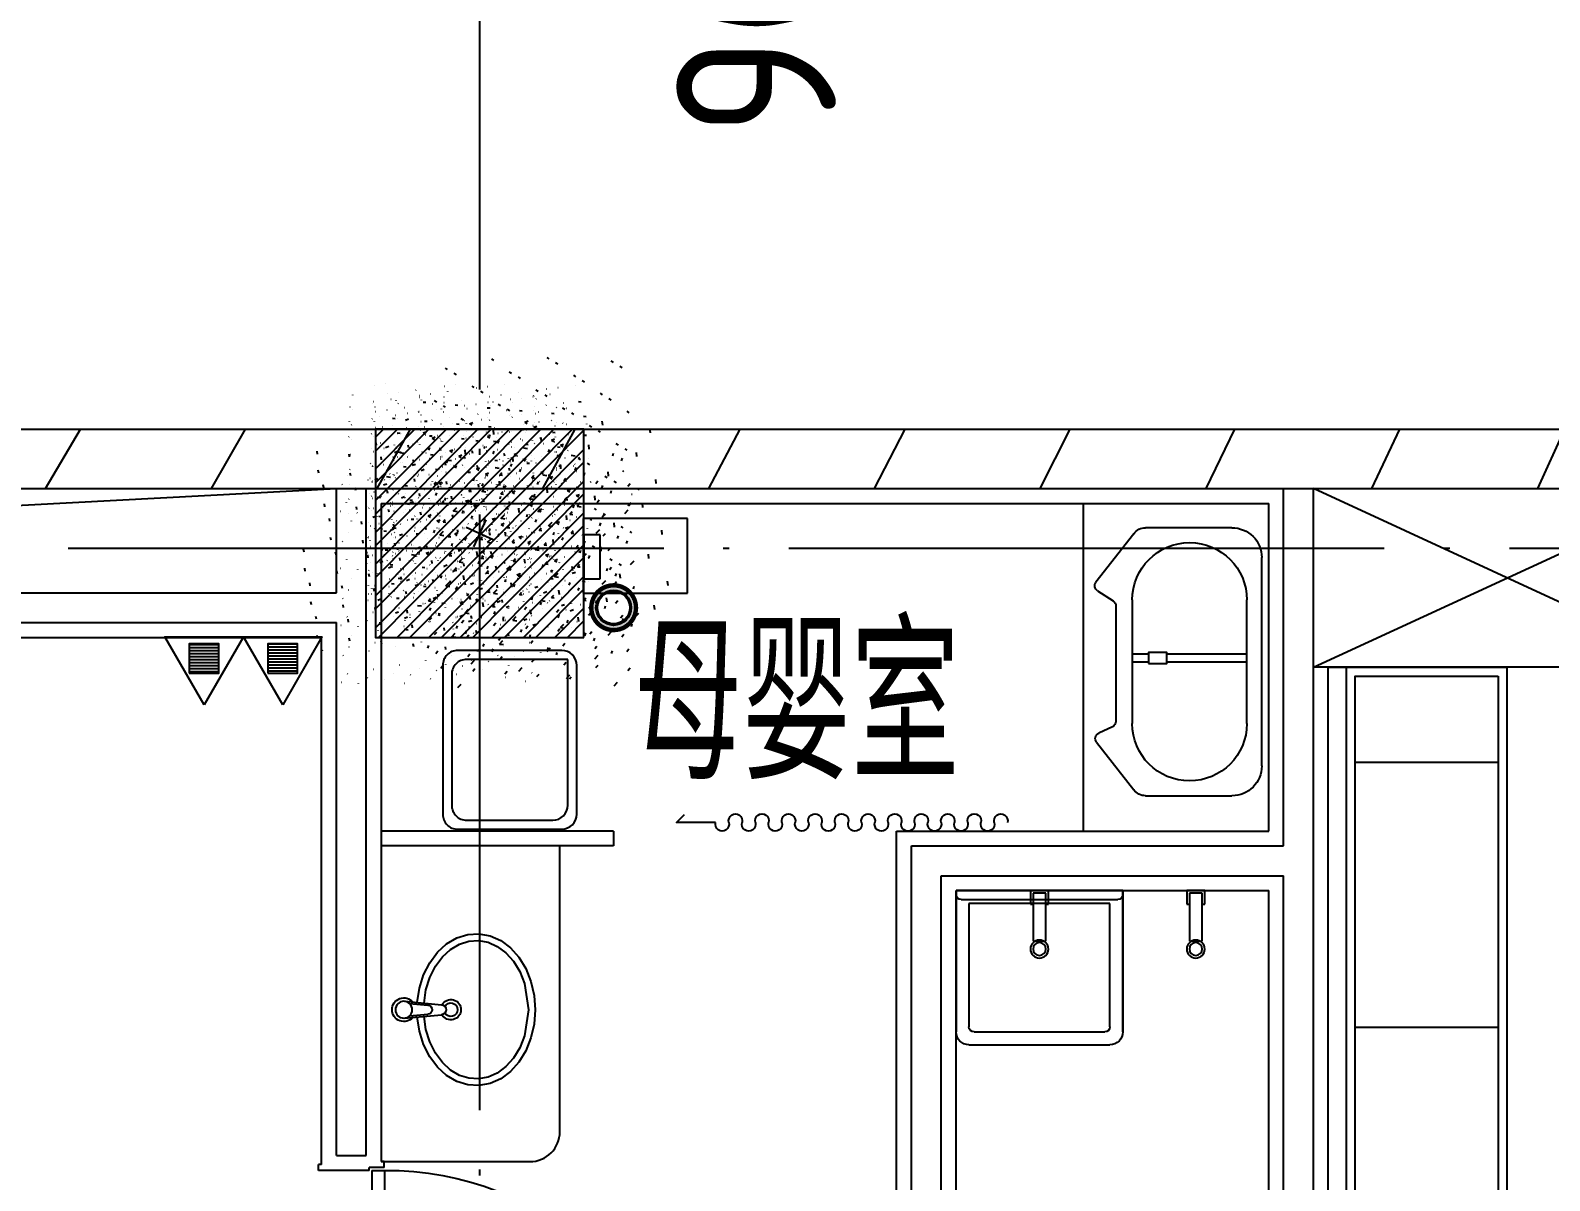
# Model space of a CAD drawing. Header units: inches. Extents: x 0 to 1813292486, y 0 to 3473589894.
# Drawn here: x 600454777 to 600459879, y 3473233694 to 3473237557 of the extents above; entities that cross this region are included whole.
import ezdxf
from ezdxf.enums import TextEntityAlignment as Align
from ezdxf.xclip import XClip

# ---------------------------------------------------------------- set-up
doc = ezdxf.new("R2010")
doc.units = ezdxf.units.IN
doc.header["$LTSCALE"] = 1000
doc.header["$MEASUREMENT"] = 0
doc.header["$XCLIPFRAME"] = 2
for name, pattern in [('AX-MALL-GIRD-200$0$DOTE', [2.4200000000000004, 2, -0.2, 0.02, -0.2]), ('AX-MALL-WALL-P02-QT$0$AX-MALL-WALL-P02-QT$0$AX-MALL-WALL-P01-QT$0$__DASH', [0.35, 0.25, -0.1]), ('AX-MALL-WALL-P02-QT$0$AX-MALL-WALL-P02-QT$0$AX-MALL-WALL-P01-QT$0$DASH', [0.35, 0.25, -0.1]), ('PX-MALL-P02-LG$0$CONTINOUS', [0])]:
    doc.linetypes.add(name, pattern=pattern)
for name, color, linetype in [('A-Anno-Note', 241, 'Continuous'), ('AX-MALL-DIM-P02$0$A-Anno-Dims', 3, 'Continuous'), ('AX-MALL-DIM-P02$0$A-Detl-Thin', 131, 'Continuous'), ('AX-MALL-GIRD-200$0$A-Grid', 222, 'AX-MALL-GIRD-200$0$DOTE'), ('AX-MALL-P02-200$0$A-Anno-Note', 241, 'Continuous'), ('AX-MALL-WALL-P02$0$A-Anno-Note', 241, 'Continuous'), ('AX-MALL-WALL-P02-QT$0$A-Anno-Note', 241, 'Continuous'), ('AX-MALL-WALL-P02-QT$0$A-Detl-Thin', 131, 'Continuous'), ('AX-MALL-WALL-P02-QT$0$A-Wall', 2, 'Continuous'), ('AX-MALL-WALL-P02-QT$0$A-Wall-Patt', 13, 'Continuous'), ('AX-MALL-WALL-P02-QT$0$A-Wind', 4, 'Continuous'), ('AX-MALL-WALL-P02-QT$0$AX-MALL-WALL-P01-QT$0$AX-MALL-WALL-P01-QT$0$FF-装饰完成面', 30, 'Continuous'), ('AX-MALL-WALL-P02-QT$0$AX-MALL-WALL-P02-QT$0$A-Anno-Note', 241, 'Continuous'), ('AX-MALL-WALL-P02-QT$0$AX-MALL-WALL-P02-QT$0$AX-MALL-WALL-P01-QT$0$21洁具', 123, 'Continuous'), ('AX-MALL-WALL-P02-QT$0$AX-MALL-WALL-P02-QT$0$AX-MALL-WALL-P01-QT$0$AR--WALL-1（装饰增加墙体）', 150, 'Continuous'), ('AX-MALL-WALL-P02-QT$0$AX-MALL-WALL-P02-QT$0$AX-MALL-WALL-P01-QT$0$ear', 222, 'Continuous'), ('AX-MALL-WALL-P02-QT$0$AX-MALL-WALL-P02-QT$0$AX-MALL-WALL-P01-QT$0$FF--FIXT（洁具、厨具）', 31, 'Continuous'), ('AX-MALL-WALL-P02-QT$0$AX-MALL-WALL-P02-QT$0$AX-MALL-WALL-P01-QT$0$FF--FURN_SF', 40, 'Continuous'), ('AX-MALL-WALL-P02-QT$0$AX-MALL-WALL-P02-QT$0$AX-MALL-WALL-P01-QT$0$FF-DOOR', 60, 'Continuous'), ('AX-MALL-WALL-P02-QT$0$AX-MALL-WALL-P02-QT$0$AX-MALL-WALL-P01-QT$0$FF-DOOR（平面门）', 70, 'Continuous'), ('AX-MALL-WALL-P02-QT$0$AX-MALL-WALL-P02-QT$0$AX-MALL-WALL-P01-QT$0$FF-RURN（活动家具）', 51, 'Continuous'), ('AX-MALL-WALL-P02-QT$0$AX-MALL-WALL-P02-QT$0$AX-MALL-WALL-P01-QT$0$FF-装饰完成面', 30, 'Continuous'), ('AX-MALL-WALL-P02-QT$0$AX-MALL-WALL-P02-QT$0$AX-MALL-WALL-P01-QT$0$FMW-洁具', 31, 'Continuous'), ('AX-MALL-WALL-P02-QT$0$AX-MALL-WALL-P02-QT$0$AX-MALL-WALL-P01-QT$0$XS【虚线】', 1, 'AX-MALL-WALL-P02-QT$0$AX-MALL-WALL-P02-QT$0$AX-MALL-WALL-P01-QT$0$DASH'), ('AX-MALL-WALL-P02-QT$0$AX-MALL-WALL-P02-QT$0$AX-MALL-WALL-P03-QT$0$A-Wall', 151, 'Continuous'), ('AX-MALL-WALL-P02-QT$0$AX-MALL-WALL-P02-QT$0$P-窗帘', 136, 'Continuous'), ('AX-MALL-WORD-P02$0$A-Anno-Note', 241, 'Continuous'), ('AX-MALL-ZTKD-P02$0$A-Anno-Note', 241, 'Continuous'), ('PX-MALL-P02-LG$0$P-Exsh', 31, 'Continuous'), ('PX-MALL-P02-LG$0$P-Pipe-Risr', 7, 'Continuous'), ('PX-MALL-P02-LG$0$P-Pipe-Risr-Arch', 6, 'Continuous'), ('PX-MALL-P02-LG$0$P-Pipe-Risr-W100', 6, 'Continuous'), ('PX-MALL-P02-LG$0$P-Pipe-Risr-W50', 6, 'Continuous'), ('PX-MALL-P02-LG$0$P-Sewr-TL-Pipe', 7, 'PX-MALL-P02-LG$0$CONTINOUS'), ('SX-MALL-WALL-L-1F~2F$0$S-COLU', 30, 'Continuous'), ('SX-MALL-WALL-L-1F~2F$0$S-PATT-WALL', 83, 'Continuous'), ('SX-MALL-WALL-L-1F~2F$0$单形心', 4, 'Continuous')]:
    doc.layers.add(name, color=color, linetype=linetype)
doc.styles.add('AX-MALL-DIM-P02$0$_TCH_DIM_T3', font='gbenor.shx')
doc.styles.add('AX-MALL-WORD-P02$0$STANDARD', font='gbenor.shx', dxfattribs={"bigfont": 'gbcbig.shx'})
doc.styles.add('PX-MALL-P02-LG$0$jzfz', font='gbenor.shx', dxfattribs={"bigfont": 'gbcbig.shx'})
doc.dimstyles.new('AX-MALL-DIM-P02$0$_TCH_ARCH&&180', dxfattribs={"dimtxt": 535.5, "dimasz": 270, "dimexe": 450, "dimexo": 450, "dimgap": 137.25, "dimtad": 1, "dimdec": 0, "dimzin": 0, "dimdsep": 46, "dimtxsty": 'AX-MALL-DIM-P02$0$_TCH_DIM_T3', "dimblk": 'AX-MALL-DIM-P02$0$_ArchTick', "dimcen": 0.09, "dimclrt": 7, "dimazin": 2, "dimtfac": 1, "dimtdec": 0, "dimtix": 1, "dimtmove": 2, "dimatfit": 3, "dimfxl": 500, "dimtolj": 1, "dimtzin": 0, "dimarcsym": 0})

# ---------------------------------------------------------------- blocks, each defined once
blk = doc.blocks.new('AX-MALL-WORD-P02')
at = {"layer": 'AX-MALL-WORD-P02$0$A-Anno-Note', "style": 'AX-MALL-WORD-P02$0$STANDARD'}
blk.add_text('母婴室', height=506.3829787234042, rotation=339.5681613092015, dxfattribs=at).set_placement((600275822.0839052, 3473136376.032687))
blk = doc.blocks.new('AX-MALL-GIRD-200')
at = {"layer": 'AX-MALL-GIRD-200$0$A-Grid'}
for p, q in [((600299301.5415328, 3473200886.857392), (600260572.0025835, 3473096923.130311)), ((600226689.7942976, 3473155506.95292), (600584585.7983962, 3473022180.189638))]:
    blk.add_line(p, q, dxfattribs=at)
blk = doc.blocks.new('SX-MALL-WALL-L-1F~2F$0$BANWANG_XINGXIN')
at = {"color": 0}
for points in [[(0.7071067811865476, 0.7071067811865475), (-0.7071067811865477, -0.7071067811865475)], [(-0.7071067811865475, 0.7071067811865476), (0.7071067811865474, -0.7071067811865477)]]:
    blk.add_lwpolyline(points, dxfattribs=at)
blk = doc.blocks.new('SX-MALL-WALL-L-1F~2F')
at = {"layer": 'SX-MALL-WALL-L-1F~2F$0$S-PATT-WALL'}
h = blk.add_hatch(dxfattribs=at)
h.set_pattern_fill('钢筋混凝土', color=256, scale=15, pattern_type=2)
h.set_pattern_definition([(24.56816131876918, (600332865.970579, 3473133934.444394), (-31.18316060756021, 68.21004687377882), []), (29.56816131876925, (600332865.970579, 3473133934.444394), (97.53445422577846, -46.37920049590846), [11.24999999999975, -123.749999999998]), (334.5681613187692, (600332865.970579, 3473133934.444394), (19.8843977583576, 112.9961142864107), [8.999999999999755, -98.99999999999804]), (80.01956131876923, (600332874.0984502, 3473133930.579462), (117.4189029535321, 66.61682170576017), [9.5610285, -105.1713168]), (25.75236131876918, (600332876.443364, 3473133962.557038), (141.3476152674957, -79.15081590010527), [16.87499999999999, -185.6249999999999]), (76.20376131876925, (600332888.2223277, 3473133955.96113), (182.3878362713222, 87.98253900728308), [14.3415432, -157.75695]), (330.7523613187692, (600332876.443364, 3473133962.557038), (182.3877676118969, 87.98268144025063), [13.5, -148.4999999999999]), (0.5681613187692685, (600332887.88149, 3473133950.292485), (62.82047321120105, -87.84980446922418), [11.25, -123.75]), (305.5681613187692, (600332887.88149, 3473133950.292485), (72.17288940056437, 89.18848105901375), [8.999999999999998, -98.99999999999999]), (51.01956131876926, (600332893.1165248, 3473133942.971665), (134.9933625470349, 1.33857134020591), [9.5610285, -105.1713168]), (17.06816131876921, (600332865.970579, 3473133934.444394), (19.14085714793764, 46.1558949392409), [0.7499999999999999, -97.79999999999998, 0.7499999999999999, -100.5, 0.7499999999999999, -99.37499999999999]), (347.0681613187692, (600332865.970579, 3473133934.444394), (57.63084699394109, 41.66442757030211), [0.7499999999999999, -57.29999999999999, 0.7499999999999999, -95.54999999999998, 0.7499999999999999, -37.87499999999999]), (307.0681613187692, (600332834.6249804, 3473133946.121549), (73.85474001336533, -31.12342331039777), [0.7499999999999848, -37.49999999999903, 0.7499999999999848, -116.9999999999981, 0.7499999999999848, -155.2499999999961]), (297.0681613187692, (600332820.5686584, 3473133951.357942), (87.2164167648191, -16.46683781742514), [0.7499999999999999, -48.74999999999999, 0.7499999999999999, -77.69999999999997, 0.7499999999999999, -110.25])])
h.paths.add_polyline_path([(600275830.7430855, 3473136880.366881), (600276075.1080673, 3473137536.328583), (600275419.1463648, 3473137780.693566), (600275174.7813826, 3473137124.731863)])
h = blk.add_hatch(dxfattribs=at)
h.set_pattern_fill('钢筋混凝土', color=256, scale=15, pattern_type=2)
h.set_pattern_definition([(24.56816131876918, (600345676.6716596, 3473120198.144389), (-31.18316060756021, 68.21004687377882), []), (29.56816131876925, (600345676.6716596, 3473120198.144389), (97.53445422577846, -46.37920049590846), [11.25, -123.75]), (334.5681613187692, (600345676.6716596, 3473120198.144389), (19.88439775835759, 112.9961142864107), [9, -99]), (80.01956131876923, (600345684.7995307, 3473120194.279456), (117.4189029535321, 66.61682170576017), [9.5610285, -105.1713168]), (25.75236131876919, (600345687.1444446, 3473120226.257033), (141.3476152674957, -79.15081590010527), [16.8749999999995, -185.624999999996]), (76.20376131876925, (600345698.9234083, 3473120219.661124), (182.3878362713222, 87.98253900728311), [14.3415432, -157.75695]), (330.7523613187692, (600345687.1444446, 3473120226.257033), (182.387767611897, 87.98268144025062), [13.49999999999975, -148.499999999996]), (0.5681613187692669, (600345698.5825706, 3473120213.992479), (62.82047321120105, -87.84980446922418), [11.25, -123.75]), (305.5681613187692, (600345698.5825706, 3473120213.992479), (72.17288940056439, 89.18848105901375), [9, -99]), (51.01956131876926, (600345703.8176053, 3473120206.671659), (134.9933625470349, 1.33857134020591), [9.5610285, -105.1713168]), (17.06816131876921, (600345676.6716596, 3473120198.144389), (19.14085714793764, 46.15589493924091), [0.75, -97.8, 0.75, -100.5, 0.75, -99.375]), (347.0681613187692, (600345676.6716596, 3473120198.144389), (57.63084699394109, 41.66442757030211), [0.75, -57.3, 0.75, -95.55, 0.75, -37.875]), (307.0681613187692, (600345645.3260611, 3473120209.821544), (73.85474001336534, -31.12342331039777), [0.75, -37.5, 0.75, -117, 0.75, -155.25]), (297.0681613187692, (600345631.2697389, 3473120215.057936), (87.2164167648191, -16.46683781742514), [0.75, -48.75, 0.75, -77.69999999999999, 0.75, -110.25])])
h.paths.add_polyline_path([(600275830.7430855, 3473136880.36688), (600276075.1080675, 3473137536.328583), (600275419.1463647, 3473137780.693565), (600275174.7813827, 3473137124.731863)])
at = {"layer": 'SX-MALL-WALL-L-1F~2F$0$S-COLU'}
blk.add_lwpolyline([(600275830.7430855, 3473136880.36688), (600276075.1080675, 3473137536.328583), (600275419.1463647, 3473137780.693565), (600275174.7813827, 3473137124.731863)], close=True, dxfattribs=at)
at = {"layer": 'SX-MALL-WALL-L-1F~2F$0$单形心', "xscale": 50, "yscale": 50, "zscale": 50}
blk.add_blockref('SX-MALL-WALL-L-1F~2F$0$BANWANG_XINGXIN', (600275624.9447252, 3473137330.530223), dxfattribs=at)
blk = doc.blocks.new('SX-MALL-WALL-L-2F~3F')
ref = blk.add_blockref('SX-MALL-WALL-L-1F~2F', (0, 0))
XClip(ref).set_block_clipping_path([(600349769.7341375, 3473074679.418533), (600357001.7302529, 3473071985.287766), (600356499.8725733, 3473070638.124951), (600359302.5086629, 3473069594.060767), (600362345.1765132, 3473077761.653201), (600381551.4312518, 3473070606.759726), (600391553.7259278, 3473066880.611454), (600387749.827644, 3473056669.608357), (600391632.1759799, 3473055223.319679), (600395635.5522461, 3473065969.791956), (600406982.2408491, 3473061742.817497), (600403058.8006672, 3473051210.921831), (600412723.2437257, 3473047610.6332), (600445093.3740637, 3473134503.466942), (600393055.2444371, 3473153889.197227), (600387463.4997383, 3473138878.984498), (600380158.3525343, 3473141600.366193), (600382830.751978, 3473148774.027779), (600388210.8522022, 3473146769.782572), (600390696.2253517, 3473153441.399696), (600277474.697425, 3473195619.741203), (600273446.9822528, 3473184807.934726), (600257129.111771, 3473190886.82031), (600241575.9633431, 3473149136.690594), (600258197.8999482, 3473142944.531458), (600255239.7303221, 3473135003.762026), (600263182.3271956, 3473132044.911624), (600260741.6763649, 3473125493.34496), (600269350.4970673, 3473122286.306632), (600271511.1407766, 3473128086.235537), (600286270.1853781, 3473122588.058336), (600284109.5416689, 3473116788.129431), (600282580.7823727, 3473112684.400902), (600291840.7574171, 3473109234.788475), (600290827.7957876, 3473106515.642598), (600293360.405141, 3473105572.171298), (600294731.2544166, 3473109252.0137), (600323175.4764534, 3473098655.706329), (600321336.3302773, 3473093718.790065), (600344750.773286, 3473084996.222976), (600341987.4689643, 3473077578.540671), (600344583.6790427, 3473076611.376234), (600346015.5062013, 3473080454.904757), (600351201.5612961, 3473078522.947055)])
blk = doc.blocks.new('SX-MALL-WALL-2F~3F')
blk.add_blockref('SX-MALL-WALL-L-2F~3F', (0, 0))
blk = doc.blocks.new('AX-MALL-WALL-P02-QT$0$AX-MALL-WALL-P02-QT$0$AX-MALL-WALL-P01-QT$0$QWDERVR')
at = {"layer": 'AX-MALL-WALL-P02-QT$0$AX-MALL-WALL-P02-QT$0$AX-MALL-WALL-P01-QT$0$XS【虚线】', "color": 8, "linetype": 'ByBlock', "ltscale": 94.28684608846022}
for p, q in [((-1560958.285139387, -1826258.320778969, -7.660259784908348e-08), (-1560796.422422872, -1826258.320778969, -7.660259784908348e-08)), ((-1560958.285139387, -1826301.477350876, -7.660259784908348e-08), (-1560958.285139387, -1826258.320778969, -7.660259784908348e-08)), ((-1560958.285139387, -1826258.320778969, -7.660259784908348e-08), (-1560958.285139387, -1826258.320778969, -7.660259784908348e-08)), ((-1560833.760219381, -1826258.320778969, -7.660259784908348e-08), (-1560833.760219381, -1826249.689464587, -7.660259784908348e-08)), ((-1560833.760219381, -1826249.689464587, -7.660259784908348e-08), (-1560788.082674931, -1826249.689464587, -7.660259784908348e-08)), ((-1560796.422422872, -1826258.320778969, -7.660259784908348e-08), (-1560796.422422872, -1826301.477350876, -7.660259784908348e-08)), ((-1560788.082674931, -1826249.689464587, -7.660259784908348e-08), (-1560788.082674931, -1826310.108665257, -7.660259784908348e-08)), ((-1560796.422422872, -1826301.477350876, -7.660259784908348e-08), (-1560958.285139387, -1826301.477350876, -7.660259784908348e-08)), ((-1560833.760219381, -1826310.108665257, -7.660259784908348e-08), (-1560833.760219381, -1826301.477350876, -7.660259784908348e-08)), ((-1560788.082674931, -1826310.108665257, -7.660259784908348e-08), (-1560833.760219381, -1826310.108665257, -7.660259784908348e-08)), ((-1560833.760219381, -1826310.108665257, -7.660259784908348e-08), (-1560833.760219381, -1826310.108665257, -7.660259784908348e-08))]:
    blk.add_line(p, q, dxfattribs=at)
for radius in [30.20960033508011, 21.57828595362865]:
    blk.add_circle((-1560984.29771051, -1826279.899064922, -7.660259784908348e-08), radius, dxfattribs=at)
blk = doc.blocks.new('AX-MALL-WALL-P02-QT$0$AX-MALL-WALL-P02-QT$0$AX-MALL-WALL-P01-QT$0$A$C5A4B2925')
at = {"color": 251}
for p, q in [((352.0833337195218, -0.006384437903761864), (-352.0833337195218, 0.006384437903761864)), ((-352.0833337195218, 0.006384437903761864), (-352.0833337195218, -29.99359633214772)), ((352.0833336524665, 0.006384445354342461), (352.0833336524665, -29.99359632469714)), ((352.0833336524665, -29.99359632469714), (-352.0833328999579, -29.99361556209624))]:
    blk.add_line(p, q, dxfattribs=at)
at = {"color": 1, "ltscale": 10}
blk.add_line((247.9166661389172, 0.006384441629052162), (247.9166661389172, 0.006384441629052162), dxfattribs=at)
at = {"layer": 'AX-MALL-WALL-P02-QT$0$AX-MALL-WALL-P02-QT$0$AX-MALL-WALL-P01-QT$0$FF-DOOR', "color": 2}
blk.add_lwpolyline([(-316.8749803341925, -734.1602811496705), (-352.0833136625588, -734.1602821107954), (-352.0833328999579, -29.9808274526149), (-316.8749995715916, -29.98082648776472)], close=True, dxfattribs=at)
at = {"layer": 'AX-MALL-WALL-P02-QT$0$AX-MALL-WALL-P02-QT$0$AX-MALL-WALL-P01-QT$0$FF-DOOR', "color": 251}
blk.add_lwpolyline([(352.0833336524665, -29.99359632469714, -0.4088196545489005), (-317.4592236168683, -734.1692528445274, -0.4073837238315203)], format="xyb", dxfattribs=at)
blk = doc.blocks.new('AX-MALL-WALL-P02-QT$0$AX-MALL-WALL-P02-QT$0$AX-MALL-WALL-P01-QT$0$A$C556C004D')
at = {"layer": 'AX-MALL-WALL-P02-QT$0$AX-MALL-WALL-P02-QT$0$AX-MALL-WALL-P01-QT$0$ear', "xscale": 1.420118341772819, "yscale": 1.420118341772819, "zscale": 1.420118341772819, "rotation": 270}
blk.add_blockref('AX-MALL-WALL-P02-QT$0$AX-MALL-WALL-P02-QT$0$AX-MALL-WALL-P01-QT$0$A$C5A4B2925', (1114.777597263455, 36.49544672528282), dxfattribs=at)
blk = doc.blocks.new('AX-MALL-WALL-P02-QT$0$AX-MALL-WALL-P02-QT$0$AX-MALL-WALL-P01-QT$0$FERV RT')
at = {"layer": 'AX-MALL-WALL-P02-QT$0$AX-MALL-WALL-P02-QT$0$AX-MALL-WALL-P01-QT$0$21洁具'}
for p, q in [((-1562889.789875541, -1833049.096835759), (-1563139.789875541, -1833049.096838536)), ((-1563139.789875541, -1833049.096838536), (-1563139.789871654, -1833399.096838536)), ((-1562889.789871654, -1833399.096835759), (-1562889.789875541, -1833049.096835759)), ((-1562937.289872287, -1833342.096836288), (-1563084.789872287, -1833342.096837925)), ((-1563084.789872287, -1833342.096837925), (-1563084.789871676, -1833397.096837925)), ((-1562937.289871676, -1833397.096836288), (-1562937.289872287, -1833342.096836288)), ((-1563084.789871676, -1833397.096837925), (-1562937.289871676, -1833397.096836288))]:
    blk.add_line(p, q, dxfattribs=at)
at = {"layer": 'AX-MALL-WALL-P02-QT$0$AX-MALL-WALL-P02-QT$0$AX-MALL-WALL-P01-QT$0$FF-RURN（活动家具）', "color": 51, "ltscale": 0.04}
blk.add_line((-1563139.789871654, -1833399.096838536), (-1562889.789871654, -1833399.096835759), dxfattribs=at)
blk = doc.blocks.new('AX-MALL-WALL-P02-QT$0$AX-MALL-WALL-P02-QT$0$AX-MALL-WALL-P01-QT$0$EFWRFR')
at = {"color": 250, "ltscale": 0.04}
blk.add_lwpolyline([(-1562761.215662196, -1832979.187835979), (-1562761.215665972, -1833319.187835979, 0.414213562373095), (-1562711.215666527, -1833369.187836534), (-1562271.215666528, -1833369.187841421, 0.4142135623747126), (-1562221.215665973, -1833319.187841976), (-1562221.215662753, -1833029.187841976, 0.4142135623714655), (-1562271.215662198, -1832979.187841421)], format="xyb", close=True, dxfattribs=at)
at = {"layer": 'AX-MALL-WALL-P02-QT$0$AX-MALL-WALL-P02-QT$0$AX-MALL-WALL-P01-QT$0$21洁具'}
blk.add_lwpolyline([(-1562791.215662418, -1832999.187835646), (-1562791.215666305, -1833349.187835646, 0.414213562373095), (-1562741.215666861, -1833399.187836201), (-1562241.215666861, -1833399.187841754, 0.414213562374724), (-1562191.215666306, -1833349.187842309), (-1562191.21566242, -1832999.187842309, 0.4142135623714754), (-1562241.215661865, -1832949.187841754), (-1562741.215661863, -1832949.187836201, 0.414213562373095)], format="xyb", close=True, dxfattribs=at)
blk = doc.blocks.new('AX-MALL-WALL-P02-QT$0$AX-MALL-WALL-P02-QT$0$SPA Layout_Level 5_FURN$0$A$C10257872')
at = {"color": 136}
blk.add_lwpolyline([(-1742.810698162054, 0.3812171778250555), (-1975.728195418671, 0.3812171778250555), (-1927.862856636467, -47.48412160437847)], dxfattribs=at)
for centre, start, end in [((-1703.199101022445, 10.71872638957575), 345.3485771509645, 194.62635743897), ((-1623.984959105961, -9.990948137594387), 165.3485771509644, 14.62635743897), ((-1544.761764825787, 10.68407028215006), 345.3485771509645, 194.62635743897), ((-1465.547622909304, -10.02560424502007), 165.3485771509644, 14.62635743897), ((-1386.32442862913, 10.64941417472437), 345.3485771509645, 194.62635743897), ((-1307.110286712646, -10.06026035244576), 165.3485771509644, 14.62635743897), ((-1227.887092432473, 10.61475806729868), 345.3485771509645, 194.62635743897), ((-1148.672950515989, -10.09491645987145), 165.3485771509644, 14.62635743897), ((-1069.449756235815, 10.58010195987299), 345.3485771509645, 194.62635743897), ((-990.235614319332, -10.12957256729714), 165.3485771509644, 14.62635743897), ((-911.0124200391583, 10.5454458524473), 345.3485771509645, 194.62635743897), ((-831.7982781226746, -10.16422867472283), 165.3485771509644, 14.62635743897), ((-752.575083842501, 10.51078974502161), 345.3485771509645, 194.62635743897), ((-673.3609419260174, -10.19888478214852), 165.3485771509644, 14.62635743897), ((-594.1377476458438, 10.47613363759592), 345.3485771509645, 194.62635743897), ((-514.9236057293601, -10.23354088957421), 165.3485771509644, 14.62635743897), ((-435.7004114491864, 10.44147753017023), 345.3485771509645, 194.62635743897), ((-356.4862695327029, -10.2681969969999), 165.3485771509644, 14.62635743897), ((-277.2630752525292, 10.40682142274454), 345.3485771509645, 194.62635743897), ((-198.0489333360456, -10.30285310442559), 165.3485771509644, 14.62635743897), ((-118.8257390558719, 10.37216531531885), 345.3485771509645, 194.62635743897), ((-39.61159713938832, -10.33750921185128), 165.3485771509644, 14.62635743897)]:
    blk.add_arc(centre, 40.9382794539996, start, end, dxfattribs=at)
blk = doc.blocks.new('AX-MALL-WALL-P02-QT$0$AX-MALL-WALL-P02-QT$0$AX-MALL-WALL-P01-QT$0$A$C02656465')
at = {"layer": 'AX-MALL-WALL-P02-QT$0$AX-MALL-WALL-P02-QT$0$AX-MALL-WALL-P01-QT$0$21洁具'}
for p, q in [((-555.1551442041527, 819.7931410609744), (-430, 980)), ((-390, 1000), (-100, 1000)), ((0, 900), (0, 200)), ((-501.6200435811188, 768.4455336960964), (-547.5351006228011, 789.6333962825593)), ((-489.9999999997672, 362.4846471897326), (-489.9999999997672, 750.2857889176812)), ((-551.9570510939229, 311.6339521785267), (-499.1618439273443, 345.6758883732837)), ((-430, 120), (-557.1188950212672, 282.8251933620777)), ((-100, 100), (-390, 100))]:
    blk.add_line(p, q, dxfattribs=at)
for centre, radius, start, end in [((-390, 950), 50, 90, 143.1301023514879), ((-100, 900), 100, 0, 90), ((-539.1551442041527, 807.7931410609744), 20, 143.1301023514879, 245.2286681031225), ((-510, 750.2857889176812), 20, 0, 65.22866810312252), ((-510, 362.4846471897326), 19.99999999999369, 302.8136059796097, 0), ((-541.1188950212672, 294.8251933620777), 20, 122.8136059796097, 216.8698976485121), ((-100, 200), 100, 270, 0), ((-390, 150), 50, 216.8698976485121, 270)]:
    blk.add_arc(centre, radius, start, end, dxfattribs=at)
at = {"layer": 'AX-MALL-WALL-P02-QT$0$AX-MALL-WALL-P02-QT$0$AX-MALL-WALL-P01-QT$0$FF--FURN_SF', "color": 12}
for p, q in [((-435, 342.5), (-434.9999999995343, 757.5)), ((-50, 757.5002766379621), (-50, 342.5))]:
    blk.add_line(p, q, dxfattribs=at)
for points in [[(-380.6073977856431, 524.916626399383), (-435, 524.916626399383), (-435, 550), (-380.6073977856431, 550)], [(-318.6073977856431, 550), (-50.00000000023283, 550), (-50.00000000023283, 524.916626399383), (-318.6073977856431, 524.916626399383)]]:
    blk.add_lwpolyline(points, dxfattribs=at)
blk.add_lwpolyline([(-380.6073977856431, 555.7083131996915), (-318.6073977856431, 555.7083131996915), (-318.6073977856431, 519.2083131996915), (-380.6073977856431, 519.2083131996915)], close=True, dxfattribs=at)
for centre, start, end in [((-242.4999999997672, 757.5), 0, 180), ((-242.5, 342.5), 180, 0)]:
    blk.add_arc(centre, 192.4999999999418, start, end, dxfattribs=at)
blk = doc.blocks.new('AX-MALL-WALL-P02-QT$0$AX-MALL-WALL-P02-QT$0$AX-MALL-WALL-P01-QT$0$waatra')
at = {"layer": 'AX-MALL-WALL-P02-QT$0$AX-MALL-WALL-P02-QT$0$AX-MALL-WALL-P01-QT$0$XS【虚线】', "color": 1, "linetype": 'ByBlock', "ltscale": 94.28684608846022}
for p, q in [((19599.88540884852, 1166.31149007054), (19599.88540884852, 1641.033781050472)), ((19599.88540884852, 1641.033781050472), (20159.88540884852, 1641.033781050472)), ((19599.88540884852, 1641.033781050472), (19599.88540884852, 1628.086809478234)), ((19599.88540884852, 1641.033781050472), (19599.88540884852, 1166.31149007054)), ((20159.88540884852, 1641.033781050472), (20159.88540884852, 1166.311490070773)), ((20159.88540884852, 1641.033781050472), (20159.88540884852, 1628.086809478234)), ((20142.62278008554, 1610.824180715252), (19617.14803761127, 1610.824180715252)), ((19643.04198075575, 1183.574118833523), (19643.04198075575, 1597.877209143247)), ((19643.04198075575, 1597.877209143247), (20116.7288369413, 1597.877209143247)), ((20116.7288369413, 1597.877209143247), (20116.7288369413, 1183.574118833756)), ((20116.7288369413, 1123.154918163549), (19643.04198075575, 1123.154918163316)), ((20099.46620817832, 1166.311490070773), (19660.30460951873, 1166.31149007054))]:
    blk.add_line(p, q, dxfattribs=at)
at = {"layer": 'AX-MALL-WALL-P02-QT$0$AX-MALL-WALL-P02-QT$0$AX-MALL-WALL-P01-QT$0$XS【虚线】', "color": 8, "linetype": 'ByBlock', "ltscale": 94.28684608846022}
for p, q in [((19849.6758085133, 1595.356236600084), (19849.67580851354, 1641.033781050472)), ((19849.67580851354, 1641.033781050472), (19910.09500918351, 1641.033781050472)), ((19858.3071228948, 1470.831316593802), (19858.3071228948, 1632.694033108652)), ((19858.3071228948, 1632.694033108652), (19901.46369480202, 1632.694033108652)), ((19901.46369480202, 1632.694033108652), (19901.46369480202, 1470.831316593802)), ((19910.09500918351, 1641.033781050472), (19910.09500918351, 1595.356236600084)), ((19858.3071228948, 1595.356236600084), (19849.6758085133, 1595.356236600084)), ((19910.09500918351, 1595.356236600084), (19901.46369480202, 1595.356236600084)), ((19910.09500918351, 1595.356236600084), (19910.09500918351, 1595.356236600084)), ((19901.46369480202, 1470.831316593802), (19858.3071228948, 1470.831316593802)), ((19858.3071228948, 1470.831316593802), (19858.3071228948, 1470.831316593802))]:
    blk.add_line(p, q, dxfattribs=at)
for radius in [30.20960033508011, 21.57828595362865]:
    blk.add_circle((19879.88540884852, 1444.818745470606), radius, dxfattribs=at)
at = {"layer": 'AX-MALL-WALL-P02-QT$0$AX-MALL-WALL-P02-QT$0$AX-MALL-WALL-P01-QT$0$XS【虚线】', "color": 1, "linetype": 'ByBlock', "ltscale": 94.28684608846022}
for centre, radius, start, end in [((19617.14803761127, 1628.086809478234), 17.26262876290292, 180, 270), ((20142.62278008554, 1628.086809478234), 17.26262876290292, 270, 0), ((19660.30460951873, 1183.574118833523), 17.26262876290016, 180, 270), ((20099.46620817832, 1183.574118833756), 17.26262876290292, 270, 0), ((19643.04198075575, 1166.31149007054), 43.15657190725494, 180, 270), ((20116.7288369413, 1166.311490070773), 43.15657190723217, 270, 0)]:
    blk.add_arc(centre, radius, start, end, dxfattribs=at)
blk = doc.blocks.new('AX-MALL-WALL-P02-QT$0$AX-MALL-WALL-P02-QT$0$AX-MALL-WALL-P01-QT$0$海龙工具_2011040809294672')
at = {"layer": 'AX-MALL-WALL-P02-QT$0$AX-MALL-WALL-P02-QT$0$AX-MALL-WALL-P01-QT$0$21洁具', "extrusion": (0, 0, -1)}
blk.add_lwpolyline([(45.13162138755433, 24.34794545033947), (52.28411118732765, 71.96935680718161), (66.31618610653095, 116.9902408083435), (86.72081374400295, 157.7838212226052), (112.7606970816851, 192.8760703785811), (143.4949158155359, 220.9989714797121), (177.8129254041705, 241.1363368513994), (214.4746852696408, 252.5605266753118), (252.1554662007838, 254.8587414023932), (289.4937178588007, 247.9479377570096), (325.1402668098453, 232.077829451533), (357.8070672668982, 207.8218640119303), (386.3137431589421, 176.0565019939095), (409.6302395439707, 137.9295470765792), (426.9140424863435, 94.81867156201042), (437.5406222580932, 48.28163580549881), (441.1260000001639, 4.090834408998489e-07), (437.5406223479658, -48.28163499408402), (426.914042663062, -94.81867077061906), (409.6302398010157, -137.9295463173185), (386.3137434867676, -176.0565012784209), (357.8070676540956, -207.8218633495271), (325.140267241979, -232.0778288498987), (289.4937183207367, -247.9479372214992), (252.1554666755255, -254.8587409364991), (214.4746857404243, -252.5605262797326), (177.8129258535337, -241.1363365245052), (143.4949162274133, -220.9989712161478), (112.7606974409427, -192.8760701725259), (86.72081403806806, -157.7838210652117), (66.31618632446043, -116.9902406884357), (52.2841113214381, -71.96935671404935), (45.13162143272348, -24.34794537047856)], dxfattribs=at)
at = {"layer": 'AX-MALL-WALL-P02-QT$0$AX-MALL-WALL-P02-QT$0$AX-MALL-WALL-P01-QT$0$FMW-洁具', "color": 250}
for p, q in [((-2.577272701775655, 28.23260819539428), (-126.2863636163529, 16.93956502759829)), ((-19.00138307642192, 21.03972293343395), (-80.78578510764055, 15.39960454031825)), ((-2.577272754395381, -28.23260819469579), (-126.2863636475522, -16.93956479616463)), ((-19.0013831157703, -21.03972290153615), (-80.78578513674438, -15.39960439340211))]:
    blk.add_line(p, q, dxfattribs=at)
at = {"layer": 'AX-MALL-WALL-P02-QT$0$AX-MALL-WALL-P02-QT$0$AX-MALL-WALL-P01-QT$0$FMW-洁具', "color": 250, "extrusion": (0, 0, -1)}
blk.add_lwpolyline([(67.72135755070485, 22.28579412819818), (74.31637178035453, 66.57507469505072), (87.24819467263296, 108.252917757025), (105.9209239145275, 145.7080934459809), (129.4738363355864, 177.5423105950467), (156.8420256760437, 202.660579952877), (186.8659072408918, 220.3403875736985), (218.4408695823513, 230.2293421037029), (250.629147980595, 232.2296862460207), (282.620934266597, 226.3338299365714), (313.5594663852826, 212.5767655919772), (342.4181513646618, 191.1610339072067), (368.0461031079758, 162.6145118512213), (389.3134339675307, 127.8491370473057), (405.2456619578879, 88.12034769146703), (418.4457044554874, 3.286544233560562e-05), (405.2452113956679, -88.1200278152246), (389.3129900102504, -127.848620711593), (368.045846655732, -162.6139570279047), (342.4180951972958, -191.1606764988974), (313.5594268343411, -212.5767177147791), (282.620779260993, -226.3339078032877), (250.6291693071835, -232.2296804345679), (218.4411533724051, -230.229452703381), (186.8661932854448, -220.3406958787236), (156.8421232842375, -202.6607065591961), (129.473973303102, -177.5420692665502), (105.9212773863692, -145.7076668336522), (87.24867176730186, -108.2525825803168), (74.31675026542507, -66.57493344601244), (67.7214851716999, -22.28578235488385)], dxfattribs=at)
at = {"layer": 'AX-MALL-WALL-P02-QT$0$AX-MALL-WALL-P02-QT$0$AX-MALL-WALL-P01-QT$0$FMW-洁具', "color": 250}
blk.add_circle((0, 2.328306436538696e-10), 28.35, dxfattribs=at)
for centre, radius, start, end in [((-157.6260000001639, 1.471489667892456e-07), 34.02000000000001, 29.39409868615954, 330.6059012062902), ((-157.6260000001639, 1.471489667892456e-07), 22.68, 28.85283398568596, 331.1471659067749), ((-124.7399999999907, 1.164153218269348e-07), 17.01, 95.21590851240875, 264.7840913813115), ((-79.38000000012107, 7.404014468193054e-08), 15.46363636363581, 95.21590851240875, 264.7840913813115), ((0, 2.328306436538696e-10), 39.69000000000001, 220.3687827776766, 139.631217118138)]:
    blk.add_arc(centre, radius, start, end, dxfattribs=at)
blk = doc.blocks.new('AX-MALL-WALL-P02-QT$0$s2')
at = {"layer": 'AX-MALL-WALL-P02-QT$0$AX-MALL-WALL-P01-QT$0$AX-MALL-WALL-P01-QT$0$FF-装饰完成面'}
for p, q in [((14719.19514036179, -2439.745644569397), (16019.19752657413, -1839.745238304138)), ((16019.19752693176, -2439.745645046234), (14719.19514024258, -1839.745645046234))]:
    blk.add_line(p, q, dxfattribs=at)
blk.add_lwpolyline([(16019.19752681255, -2439.745644569397), (14719.19514024258, -2439.745644569397), (14719.19514000416, -1839.745238780975), (16019.19752657413, -1839.745238304138)], close=True, dxfattribs=at)
at = {"layer": 'AX-MALL-WALL-P02-QT$0$AX-MALL-WALL-P02-QT$0$A-Anno-Note', "color": 31}
blk.add_lwpolyline([(15369.19508123398, -2439.746045589447), (15369.19508528709, -5359.745496273041), (14769.19508516788, -5359.745495796204), (14769.19508123398, -2439.746045589447)], close=True, dxfattribs=at)
blk.add_lwpolyline([(14829.1950802803, -2439.746046543121), (14829.1950854063, -5359.745497226715)], dxfattribs=at)
at = {"layer": 'AX-MALL-WALL-P02-QT$0$AX-MALL-WALL-P02-QT$0$A-Anno-Note', "color": 8}
blk.add_lwpolyline([(15339.19508123398, -2469.746045589447), (15339.19508528709, -5329.745496273041), (14859.19508481026, -5329.745496273041), (14859.19508075714, -2469.746045589447)], close=True, dxfattribs=at)
for points in [[(15339.19508337975, -2759.745604038239), (14859.19508183002, -2759.745603561401)], [(15339.19508326054, -3649.745566368103), (14859.19508290291, -3649.745565891266)]]:
    blk.add_lwpolyline(points, dxfattribs=at)
at = {"layer": 'AX-MALL-WALL-P02-QT$0$AX-MALL-WALL-P02-QT$0$AX-MALL-WALL-P01-QT$0$AR--WALL-1（装饰增加墙体）', "color": 151, "ltscale": 0.04}
for p, q in [((11438.43620681763, -2189.745505809784), (11438.43620681763, -1839.74587726593)), ((11538.43620657921, -4079.745495796204), (11538.43620634079, -1839.745645046234)), ((11538.43620669842, -1839.745645046234), (14619.1951406002, -1839.745645046234)), ((11578.43623542786, -1839.74564409256), (13239.19514036179, -1839.745645046234)), ((14619.19514036179, -3039.745645046234), (14619.1951406002, -1839.745645046234)), ((14719.19514012337, -5509.745496273041), (14719.19514024258, -1839.745645046234)), ((9088.436206817627, -2189.745506763458), (11438.43620669842, -2189.745506286621)), ((8988.436206698418, -2289.745507717133), (11438.43620705605, -2289.745506763458)), ((11438.43620646, -4079.745496273041), (11438.43620705605, -2289.745506763458)), ((13369.19514095783, -5309.745496273041), (13369.195140481, -3039.745643615723)), ((13369.195140481, -3039.745643615723), (14619.195140481, -3039.745643615723)), ((13469.19514095783, -5309.745495319366), (13469.19514036179, -3139.74564409256)), ((13469.19514024258, -3139.745643615723), (14619.19514036179, -3139.745643615723)), ((14619.19514036179, -5309.745496273041), (14619.19514012337, -3139.745643615723))]:
    blk.add_line(p, q, dxfattribs=at)
blk.add_lwpolyline([(11438.43620646, -4079.745496273041), (11538.43620657921, -4079.745495796204)], dxfattribs=at)
at = {"layer": 'AX-MALL-WALL-P02-QT$0$AX-MALL-WALL-P02-QT$0$AX-MALL-WALL-P01-QT$0$FF--FIXT（洁具、厨具）', "color": 31}
blk.add_line((13946.51514363289, -1889.745643138885), (13946.51514351368, -2989.745642662048), dxfattribs=at)
blk.add_lwpolyline([(11588.43620574474, -4099.745496273041), (12088.43620693684, -4099.745496273041, 0.4142135623730951), (12188.43620705605, -3999.745496273041), (12188.43620669842, -3039.745642662048)], format="xyb", dxfattribs=at)
at = {"layer": 'AX-MALL-WALL-P02-QT$0$AX-MALL-WALL-P02-QT$0$AX-MALL-WALL-P01-QT$0$FF-装饰完成面'}
for p, q in [((11588.43620729446, -1889.745642662048), (11588.43620669842, -4099.745496273041)), ((11588.43620729446, -1889.745642662048), (14569.1951406002, -1889.74564409256)), ((14569.19514203072, -2989.745645523071), (14569.19514191151, -1889.74564409256)), ((8938.436206698418, -2339.745506286621), (11388.43620681763, -2339.745507717133)), ((14769.1950854063, -5359.745501041412), (14769.19514071941, -2439.746049880981)), ((13319.19514095783, -5259.745494842529), (13319.195140481, -2989.74564409256)), ((13319.1951406002, -2989.745643138885), (14569.19514203072, -2989.745645523071)), ((13519.19514083862, -5259.745496273041), (13519.19514012337, -3189.74564409256)), ((13519.19514024258, -3189.74564409256), (14569.195140481, -3189.74564409256)), ((14569.19514083862, -5259.745495319366), (14569.19514167309, -3189.74564409256)), ((11388.43620622158, -4109.745496273041), (11378.43620574474, -4109.745496273041)), ((11378.43620586395, -4129.745496273041), (11378.43620574474, -4109.745496273041)), ((11548.43620550632, -4129.745496273041), (11378.43620586395, -4129.745496273041)), ((11598.43620550632, -4119.745496273041), (11548.43620562553, -4119.745496273041)), ((11548.43620550632, -4129.745496273041), (11548.43620562553, -4119.745496273041)), ((11598.43620586395, -4099.745496273041), (11588.43620574474, -4099.745496273041)), ((11598.43620550632, -4119.745496273041), (11598.43620586395, -4099.745496273041))]:
    blk.add_line(p, q, dxfattribs=at)
for points in [[(9088.436207056046, -2189.745507240295), (9199.506038188934, -1958.620056629181), (11438.43620705605, -1839.745877742767)], [(11388.43620622158, -4109.745496273041), (11388.43610262871, -2339.74550819397)]]:
    blk.add_lwpolyline(points, dxfattribs=at)
at = {"layer": 'AX-MALL-WALL-P02-QT$0$AX-MALL-WALL-P02-QT$0$AX-MALL-WALL-P03-QT$0$A-Wall'}
for points in [[(12369.195140481, -2989.745642662048), (11588.43620681763, -2989.745642662048)], [(12369.195140481, -2989.745642662048), (12369.19514012337, -3039.745642662048)], [(12369.19514012337, -3039.745642662048), (11588.43620693684, -3039.745643138885)]]:
    blk.add_lwpolyline(points, dxfattribs=at)
at = {"layer": 'AX-MALL-WALL-P02-QT$0$AX-MALL-WALL-P02-QT$0$AX-MALL-WALL-P01-QT$0$FF--FIXT（洁具、厨具）', "linetype": 'AX-MALL-WALL-P02-QT$0$AX-MALL-WALL-P02-QT$0$AX-MALL-WALL-P01-QT$0$__DASH', "extrusion": (0, 0, -1), "xscale": -1, "zscale": -1, "rotation": 90}
for name, p in [('AX-MALL-WALL-P02-QT$0$AX-MALL-WALL-P02-QT$0$AX-MALL-WALL-P01-QT$0$FERV RT', (-1845666.294321179, -1565080.338450909)), ('AX-MALL-WALL-P02-QT$0$AX-MALL-WALL-P02-QT$0$AX-MALL-WALL-P01-QT$0$EFWRFR', (-1845194.528707623, -1565174.565839291))]:
    blk.add_blockref(name, p, dxfattribs=at)
at = {"layer": 'AX-MALL-WALL-P02-QT$0$AX-MALL-WALL-P02-QT$0$AX-MALL-WALL-P01-QT$0$FF--FIXT（洁具、厨具）', "extrusion": (0, 0, -1), "zscale": -0.9999999999999999, "rotation": 179.9999999999999}
blk.add_blockref('AX-MALL-WALL-P02-QT$0$AX-MALL-WALL-P02-QT$0$AX-MALL-WALL-P01-QT$0$A$C02656465', (-14545.78354811668, -1871.262425899506), dxfattribs=at)
at = {"layer": 'AX-MALL-WALL-P02-QT$0$AX-MALL-WALL-P02-QT$0$AX-MALL-WALL-P01-QT$0$FF--FIXT（洁具、厨具）', "color": 134, "extrusion": (0, 0, -1), "zscale": -1}
blk.add_blockref('AX-MALL-WALL-P02-QT$0$AX-MALL-WALL-P02-QT$0$AX-MALL-WALL-P01-QT$0$waatra', (-33679.08054959774, -4830.779425144196), dxfattribs=at)
at = {"layer": 'AX-MALL-WALL-P02-QT$0$AX-MALL-WALL-P02-QT$0$AX-MALL-WALL-P01-QT$0$FF--FIXT（洁具、厨具）', "color": 134, "extrusion": (0, 0, -1), "zscale": -1, "rotation": 90}
blk.add_blockref('AX-MALL-WALL-P02-QT$0$AX-MALL-WALL-P02-QT$0$AX-MALL-WALL-P01-QT$0$QWDERVR', (-1840604.094205976, 1557598.337030888, -7.660259784908348e-08), dxfattribs=at)
at = {"layer": 'AX-MALL-WALL-P02-QT$0$AX-MALL-WALL-P02-QT$0$AX-MALL-WALL-P01-QT$0$FF--FIXT（洁具、厨具）', "xscale": -1, "rotation": 8.956008718300925e-06}
blk.add_blockref('AX-MALL-WALL-P02-QT$0$AX-MALL-WALL-P02-QT$0$AX-MALL-WALL-P01-QT$0$海龙工具_2011040809294672', (11664.69371879101, -3589.745667934418), dxfattribs=at)
at = {"layer": 'AX-MALL-WALL-P02-QT$0$AX-MALL-WALL-P02-QT$0$AX-MALL-WALL-P01-QT$0$FF-DOOR（平面门）', "extrusion": (0, 0, -1), "xscale": -0.9999999999999999, "zscale": -0.9999999999999999, "rotation": 179.9999999999999}
blk.add_blockref('AX-MALL-WALL-P02-QT$0$AX-MALL-WALL-P02-QT$0$AX-MALL-WALL-P01-QT$0$A$C556C004D', (-12671.41521847248, -4593.250050067902), dxfattribs=at)
at = {"layer": 'AX-MALL-WALL-P02-QT$0$AX-MALL-WALL-P02-QT$0$P-窗帘', "extrusion": (0, 0, -1), "xscale": 0.5625000004391787, "yscale": 0.5625000004391787, "zscale": -0.5625000004391787, "rotation": 180.0125425019126}
blk.add_blockref('AX-MALL-WALL-P02-QT$0$AX-MALL-WALL-P02-QT$0$SPA Layout_Level 5_FURN$0$A$C10257872', (-13691.86981964111, -2960.898150444031), dxfattribs=at)
blk = doc.blocks.new('AX-MALL-WALL-P02-QT')
at = {"layer": 'AX-MALL-WALL-P02-QT$0$A-Detl-Thin'}
blk.add_blockref('SX-MALL-WALL-2F~3F', (0, 0), dxfattribs=at)
at = {"layer": 'AX-MALL-WALL-P02-QT$0$A-Wind'}
blk.add_blockref('AX-MALL-GIRD-200', (0, 0), dxfattribs=at)
at = {"layer": 'AX-MALL-WALL-P02-QT$0$A-Anno-Note', "rotation": 339.5681613093759}
blk.add_blockref('AX-MALL-WALL-P02-QT$0$s2', (600265150.2118146, 3473143356.003345), dxfattribs=at)
at = {"layer": 'AX-MALL-WALL-P02-QT$0$A-Wall-Patt'}
h = blk.add_hatch(dxfattribs=at)
h.set_pattern_fill('普通砖', color=256, scale=200, style=0)
h.set_pattern_definition([(45, (0, 359.0227), (-353.55353201463, 353.55353201463), [])])
h.paths.add_polyline_path([(600262393.929832, 3473142490.684223), (600262464.3657913, 3473142393.302397), (600280362.7493958, 3473135725.629314), (600280245.1503329, 3473135982.86551), (600262440.4755429, 3473142615.62931)])
at = {"layer": 'AX-MALL-WALL-P02-QT$0$A-Wall'}
for p, q in [((600262440.4755429, 3473142615.62931), (600280245.1503329, 3473135982.86551)), ((600262464.3657913, 3473142393.302397), (600280362.7493958, 3473135725.629314))]:
    blk.add_line(p, q, dxfattribs=at)
blk = doc.blocks.new('AX-MALL-WALL-P02')
at = {"layer": 'AX-MALL-WALL-P02$0$A-Anno-Note'}
blk.add_blockref('AX-MALL-WORD-P02', (0, 0), dxfattribs=at)
blk.add_blockref('AX-MALL-WALL-P02-QT', (0, 0), dxfattribs=at)
blk = doc.blocks.new('PX-MALL-P02-LG$0$P-Risr')
at = {"layer": 'PX-MALL-P02-LG$0$P-Pipe-Risr-W50'}
h = blk.add_hatch(color=0, dxfattribs=at)
edge = h.paths.add_edge_path()
edge.add_ellipse((0, 0), major_axis=(47.05795628796547, 47.05795628796547), ratio=0.9999999999999695, start_angle=225.0000000000009, end_angle=405.0000000000009, ccw=False)
edge.add_ellipse((0, 0), major_axis=(47.05795628796764, 47.05795628796764), ratio=0.9999999999998785, start_angle=133.9675974886221, end_angle=225.0000000000035, ccw=False)
edge.add_line((-66.53919663240958, 1.199087783927098), (-54.4367953546693, 1.199087783927098))
edge.add_ellipse((0, 0), major_axis=(-38.50196423560672, 38.50196423560672), ratio=0.9999999999999859, start_angle=43.73814098242129, end_angle=134.9999999999996)
edge.add_ellipse((0, 0), major_axis=(38.50196423561096, 38.50196423561096), ratio=0.9999999999998216, start_angle=225.0000000000051, end_angle=405.0000000000051)
edge.add_ellipse((0, 0), major_axis=(38.50196423560679, 38.50196423560679), ratio=0.9999999999999831, start_angle=45.00000000000048, end_angle=133.7381409824204)
edge.add_line((-54.43679535467527, 1.199087783927098), (-66.53919663241555, 1.199087783927098))
edge.add_ellipse((0, 0), major_axis=(-47.05795628796762, 47.05795628796762), ratio=0.9999999999998742, start_angle=-45.00000000000358, end_angle=43.967597488629224, ccw=False)
at = {"layer": 'PX-MALL-P02-LG$0$P-Pipe-Risr-Arch', "ltscale": 0.7}
blk.add_circle((0, 0), 59.29000000000001, dxfattribs=at)
at = {"layer": 'PX-MALL-P02-LG$0$P-Pipe-Risr-W100', "color": 0, "const_width": 15}
blk.add_lwpolyline([(-75, 0, 1), (75, 0, 1)], format="xyb", close=True, dxfattribs=at)
at = {"layer": 'PX-MALL-P02-LG$0$P-Pipe-Risr-W50'}
blk.add_circle((0, 0), 54.45000000000001, dxfattribs=at)
at = {"layer": 'PX-MALL-P02-LG$0$P-Pipe-Risr', "style": 'PX-MALL-P02-LG$0$jzfz', "width": 0.6, "flags": 1}
for tag, p in [('SYS-MARK', (0.3310501334344735, -45.65933377496549)), ('RANGE', (0.3337570973526454, -45.67887874227017))]:
    blk.add_attdef(tag, text='', height=0.015625, dxfattribs=at).set_placement(p, align=Align.MIDDLE)
blk = doc.blocks.new('PX-MALL-P02-LG$0$MHQ')
at = {"layer": 'PX-MALL-P02-LG$0$P-Exsh', "ltscale": 0.7}
h = blk.add_hatch(dxfattribs=at)
h.set_pattern_fill('ANSI31', color=256, scale=25, style=0)
h.set_pattern_definition([(45, (-160019.2306599375, -42228.3236173685), (-28.0633003783411, 28.0633003783411), [])])
h.paths.add_polyline_path([(-75.0000000015425, 185.1731819980414), (75, 185.1731819980414), (75, 35.17318199802685), (-75.0000000015425, 35.17318199802685)])
for points in [[(0, 346.4101615137042), (-200, -1.455191522836685e-11), (200, -1.455191522836685e-11)], [(0, 346.4101615137042), (-200, -1.455191522836685e-11), (200, -1.455191522836685e-11)], [(0, 346.4101615137042), (-200, -1.455191522836685e-11), (200, -1.455191522836685e-11)], [(-75.0000000015425, 185.1731819980414), (75, 185.1731819980414), (75, 35.17318199802685), (-75.0000000015425, 35.17318199802685)]]:
    blk.add_lwpolyline(points, close=True, dxfattribs=at)
blk = doc.blocks.new('PX-MALL-P02-LG$0$A$C301F1425')
at = {"layer": 'PX-MALL-P02-LG$0$P-Exsh', "ltscale": 0.7}
for p in [(-200, 1.455191522836685e-11), (200, 1.455191522836685e-11)]:
    blk.add_blockref('PX-MALL-P02-LG$0$MHQ', p, dxfattribs=at)
blk = doc.blocks.new('PX-MALL-P02-LG')
at = {"xscale": -0.6600000001490112, "yscale": 0.6600000001490112, "zscale": 0.6600000001490112, "rotation": 159.568161791863}
blk.add_blockref('PX-MALL-P02-LG$0$A$C301F1425', (600274760.0053494, 3473137281.651224), dxfattribs=at)
at = {"layer": 'PX-MALL-P02-LG$0$P-Sewr-TL-Pipe', "ltscale": 0.7, "rotation": 249.5681612990205}
blk.add_blockref('PX-MALL-P02-LG$0$P-Risr', (600275959.3615568, 3473136939.166348), dxfattribs=at)
blk = doc.blocks.new('AX-MALL-ZTKD-P02')
at = {"layer": 'AX-MALL-ZTKD-P02$0$A-Anno-Note'}
blk.add_blockref('AX-MALL-GIRD-200', (0, 0), dxfattribs=at)
blk = doc.blocks.new('AX-MALL-DIM-P02$0$_ArchTick')
at = {"color": 0, "linetype": 'ByBlock', "const_width": 0.4}
blk.add_lwpolyline([(-0.5, -0.5), (0.5, 0.5)], dxfattribs=at)
blk = doc.blocks.new('*D534')
at = {"layer": 'AX-MALL-DIM-P02$0$A-Anno-Dims', "color": 0, "lineweight": -2, "transparency": 16777216}
for p, q in [((600278762.2968829, 3473139736.682114), (600277892.3161306, 3473140060.781132)), ((600277999.8165323, 3473139060.309412), (600278314.0048991, 3473139903.686949)), ((600278448.108516, 3473138893.304577), (600277578.1277637, 3473139217.403595))]:
    blk.add_line(p, q, dxfattribs=at)
at = {"layer": 'AX-MALL-DIM-P02$0$A-Anno-Dims', "color": 0, "lineweight": -2, "transparency": 16777216, "xscale": 270, "yscale": 270, "zscale": 270}
for p, rotation in [((600278314.0048991, 3473139903.686949), 69.56783395732165), ((600277999.8165323, 3473139060.309412), 249.5678339573217)]:
    blk.add_blockref('AX-MALL-DIM-P02$0$_ArchTick', p, dxfattribs=dict(at, rotation=rotation))
at = {"layer": 'AX-MALL-DIM-P02$0$A-Anno-Dims', "color": 7, "transparency": 16777216, "insert": (600277128.4192773, 3473138706.770094), "char_height": 535.5, "attachment_point": 5, "rotation": 69.56783395732165, "style": 'AX-MALL-DIM-P02$0$_TCH_DIM_T3'}
blk.add_mtext('\\A1;900', dxfattribs=at)
blk = doc.blocks.new('AX-MALL-DIM-P02')
at = {"layer": 'AX-MALL-DIM-P02$0$A-Detl-Thin'}
blk.add_blockref('AX-MALL-ZTKD-P02', (-2.384185791015625e-06, 9.5367431640625e-07), dxfattribs=at)
at = {"layer": 'AX-MALL-DIM-P02$0$A-Anno-Dims'}
dim = blk.add_linear_dim(base=(600278314.0048991, 3473139903.686949), p1=(600278869.7972846, 3473138736.210394), p2=(600279183.9856514, 3473139579.58793), angle=69.56783395732165, dimstyle='AX-MALL-DIM-P02$0$_TCH_ARCH&&180', dxfattribs=at)
dim.commit()
dim.dimension.update_dxf_attribs({"geometry": '*D534', "text_midpoint": (600277128.4192773, 3473138706.770094), "dimtype": 129})
blk = doc.blocks.new('AX-MALL-P02-200')
at = {"layer": 'AX-MALL-P02-200$0$A-Anno-Note'}
blk.add_blockref('AX-MALL-WALL-P02', (0, 0), dxfattribs=at)
for name in ['AX-MALL-DIM-P02', 'PX-MALL-P02-LG']:
    blk.add_blockref(name, (0, 0), dxfattribs=at)

msp = doc.modelspace()

# ---------------------------------------------------------------- block references
at = {"layer": 'A-Anno-Note', "rotation": 20.43183869077545}
msp.add_blockref('AX-MALL-P02-200', (1250392458.527329, 9048125.682563305), dxfattribs=at)

doc.saveas('drawing.dxf')
